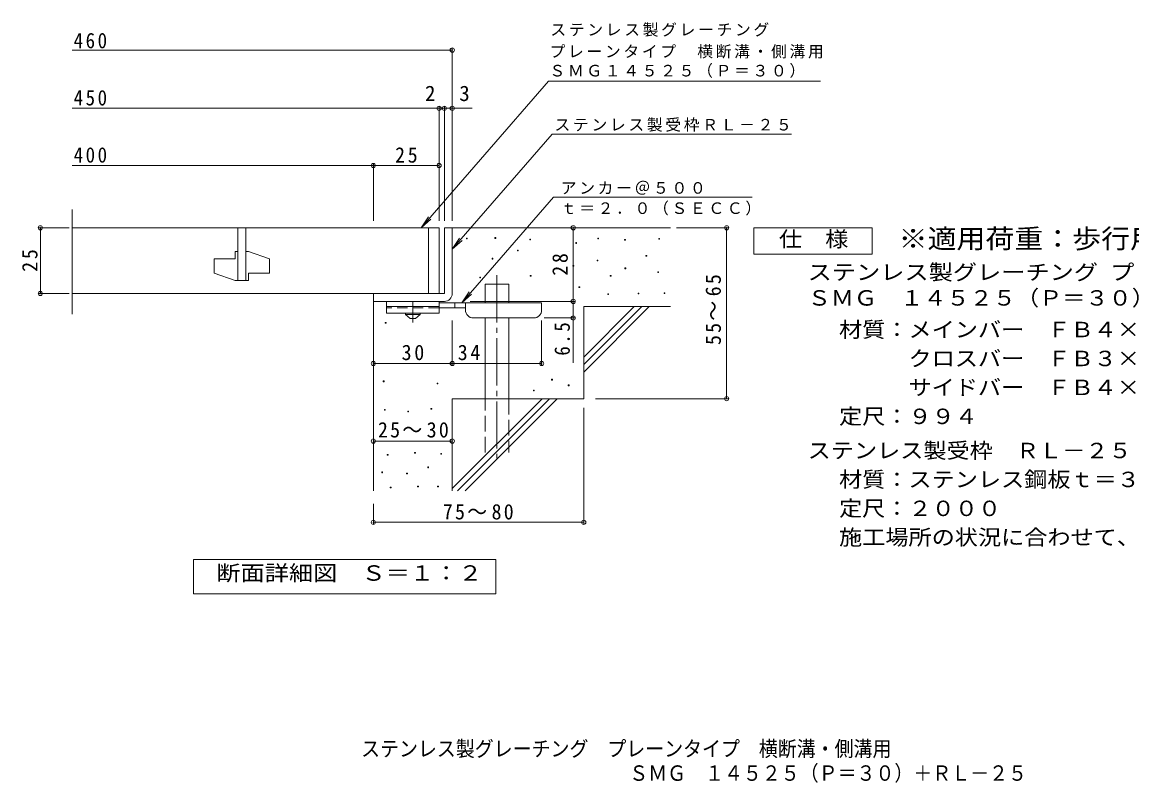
# Model space of a CAD drawing. Units: millimetres on the paper, enlarged 10 times, with parts at other scales. Extents: x -1507 to 1690, y -1370 to 1069.
# Drawn here: x -1507 to 603, y -1370 to 76 of the extents above; entities that cross this region are included whole.
import ezdxf
from ezdxf.enums import TextEntityAlignment as Align

# ---------------------------------------------------------------- set-up
doc = ezdxf.new("R2010")
doc.units = ezdxf.units.MM
doc.header["$LTSCALE"] = 10
doc.header["$PDMODE"] = 32
doc.header["$PDSIZE"] = 8
for name, pattern in [('CHAIN1', [8, 5, -1, 1, -1]), ('CHAIN2', [12, 9, -1, 1, -1]), ('DASHED2', [3, 2, -1]), ('DASHED3', [4, 3, -1])]:
    doc.linetypes.add(name, pattern=pattern)
for name, color, linetype, lineweight in [('D-0', 7, 'Continuous', 9), ('D-1', 2, 'Continuous', 9), ('D-2', 3, 'Continuous', 9), ('D-4', 7, 'Continuous', 9), ('D-5', 7, 'Continuous', 9), ('D-6', 6, 'Continuous', 9), ('D-9', 4, 'Continuous', 9)]:
    doc.layers.add(name, color=color, linetype=linetype, lineweight=lineweight)
doc.layers.add('F-5_F-5ﾚｲﾔ', color=2, linetype='Continuous')
doc.styles.add('ＭＳ ゴシック', font='')
doc.styles.get('ＭＳ ゴシック').set_extended_font_data('MS Gothic')

msp = doc.modelspace()

# ---------------------------------------------------------------- linework, layer by layer
at = {"layer": 'D-0'}
for points in [[(-661.9, -335.71), (-661.9, -334.21), (-660.4, -334.21), (-660.4, -335.71)], [(-607.76, -335.03), (-607.76, -333.53), (-606.26, -333.53), (-606.26, -335.03)], [(-541.44, -337.74), (-541.44, -336.24), (-539.94, -336.24), (-539.94, -337.74)], [(-412.18, -335.71), (-412.18, -334.21), (-410.68, -334.21), (-410.68, -335.71)], [(-361.43, -338.42), (-361.43, -336.92), (-359.93, -336.92), (-359.93, -338.42)], [(-296.46, -336.39), (-296.46, -334.88), (-294.96, -334.88), (-294.96, -336.39)], [(-565.13, -358.72), (-565.13, -357.22), (-563.63, -357.22), (-563.63, -358.72)], [(-454.14, -344.51), (-454.14, -343.01), (-452.64, -343.01), (-452.64, -344.51)], [(-613.18, -374.28), (-613.18, -372.78), (-611.68, -372.78), (-611.68, -374.28)], [(-413.54, -377.67), (-413.54, -376.17), (-412.04, -376.17), (-412.04, -377.67)], [(-320.82, -368.87), (-320.82, -367.37), (-319.32, -367.37), (-319.32, -368.87)], [(-459.56, -387.82), (-459.56, -386.32), (-458.06, -386.32), (-458.06, -387.82)], [(-360.75, -392.55), (-360.75, -391.05), (-359.25, -391.05), (-359.25, -392.55)], [(-298.49, -400), (-298.49, -398.5), (-296.99, -398.5), (-296.99, -400)], [(-636.86, -410.15), (-636.86, -408.65), (-635.36, -408.65), (-635.36, -410.15)], [(-540.77, -406.77), (-540.77, -405.27), (-539.27, -405.27), (-539.27, -406.77)], [(-388.5, -406.77), (-388.5, -405.27), (-387, -405.27), (-387, -406.77)], [(-448.05, -428.42), (-448.05, -426.92), (-446.55, -426.92), (-446.55, -428.42)], [(-393.24, -441.96), (-393.24, -440.46), (-391.74, -440.46), (-391.74, -441.96)], [(-335.71, -440.6), (-335.71, -439.1), (-334.21, -439.1), (-334.21, -440.6)], [(-286.31, -439.93), (-286.31, -438.43), (-284.81, -438.43), (-284.81, -439.93)], [(-816.24, -496.31), (-816.24, -494.81), (-814.74, -494.81), (-814.74, -496.31)], [(-820.18, -607.47), (-820.18, -605.97), (-818.68, -605.97), (-818.68, -607.47)], [(-717.9, -611.62), (-717.9, -610.12), (-716.4, -610.12), (-716.4, -611.62)], [(-500.21, -604.45), (-500.21, -602.95), (-498.71, -602.95), (-498.71, -604.45)], [(-534.73, -624.76), (-534.73, -623.26), (-533.23, -623.26), (-533.23, -624.76)], [(-468.35, -615.2), (-468.35, -613.7), (-466.85, -613.7), (-466.85, -615.2)], [(-817.77, -661.9), (-817.77, -660.4), (-816.27, -660.4), (-816.27, -661.9)], [(-773.61, -664.95), (-773.61, -663.45), (-772.11, -663.45), (-772.11, -664.95)], [(-729.45, -659.62), (-729.45, -658.12), (-727.95, -658.12), (-727.95, -659.62)], [(-812.44, -747.17), (-812.44, -745.67), (-810.94, -745.67), (-810.94, -747.17)], [(-760.67, -743.36), (-760.67, -741.86), (-759.17, -741.86), (-759.17, -743.36)], [(-710.8, -745.27), (-710.8, -743.77), (-709.3, -743.77), (-709.3, -745.27)], [(-823.1, -780.67), (-823.1, -779.17), (-821.6, -779.17), (-821.6, -780.67)], [(-735.54, -771.15), (-735.54, -769.65), (-734.04, -769.65), (-734.04, -771.15)], [(-775.89, -782.95), (-775.89, -781.45), (-774.39, -781.45), (-774.39, -782.95)], [(-806.73, -809.22), (-806.73, -807.72), (-805.23, -807.72), (-805.23, -809.22)], [(-754.96, -807.7), (-754.96, -806.2), (-753.46, -806.2), (-753.46, -807.7)], [(-716.89, -807.7), (-716.89, -806.2), (-715.39, -806.2), (-715.39, -807.7)]]:
    msp.add_lwpolyline(points, close=True, dxfattribs=at)
at = {"layer": 'D-1'}
for p, q in [((-704.03, -314.76), (-704.03, -439.76)), ((-689.03, -314.76), (-704.03, -314.76)), ((-689.03, -439.76), (-689.03, -314.76)), ((-704.03, -439.76), (-839.03, -439.76)), ((-839.03, -454.76), (-839.03, -439.76)), ((-839.03, -454.76), (-704.03, -454.76))]:
    msp.add_line(p, q, dxfattribs=at)
msp.add_arc((-704.03, -439.76), 15, 270, 0, dxfattribs=at)
at = {"layer": 'D-2'}
for p, q in [((-1411.7, -478.89), (-1411.7, -280.18)), ((-714.03, -314.76), (-1411.7, -314.76)), ((-1096.53, -314.76), (-1096.53, -414.76)), ((-1081.53, -314.76), (-1081.53, -414.76)), ((-734.03, -314.76), (-734.03, -439.76)), ((-714.03, -314.76), (-714.03, -439.76)), ((-1141.53, -373.51), (-1141.53, -401.01)), ((-1141.53, -373.51), (-1101.53, -373.51)), ((-1101.53, -359.76), (-1101.53, -373.51)), ((-1096.53, -359.76), (-1101.53, -359.76)), ((-1076.53, -359.76), (-1081.53, -359.76)), ((-1076.53, -359.76), (-1036.53, -373.51)), ((-1036.53, -373.51), (-1036.53, -401.01)), ((-1141.53, -401.01), (-1101.53, -414.76)), ((-1076.53, -414.76), (-1101.53, -414.76)), ((-1076.53, -401.01), (-1076.53, -414.76)), ((-1076.53, -401.01), (-1036.53, -401.01)), ((-1411.7, -439.76), (-714.03, -439.76))]:
    msp.add_line(p, q, dxfattribs=at)
at = {"layer": 'D-4'}
for p, q in [((-1411.7, 23.11), (-689.03, 23.11)), ((-689.03, -301.8), (-689.03, 26.11)), ((-1411.7, -87.59), (-714.03, -87.59)), ((-714.03, -301.8), (-714.03, -84.59)), ((-714.03, -87.59), (-709.03, -87.59)), ((-709.03, -87.59), (-651.37, -87.59)), ((-704.03, -301.8), (-704.03, -84.59)), ((-1411.7, -196.34), (-839.03, -196.34)), ((-839.03, -301.8), (-839.03, -193.34)), ((-839.03, -196.34), (-714.03, -196.34)), ((-1417.05, -314.76), (-1475.1, -314.76)), ((-1472.1, -439.76), (-1472.1, -314.76)), ((-459.06, -454.76), (-459.06, -314.76)), ((-263, -314.76), (-164.34, -314.76)), ((-167.35, -639.76), (-167.35, -314.76)), ((-1417.05, -439.76), (-1475.1, -439.76)), ((-655.02, -454.76), (-456.06, -454.76)), ((-459.06, -454.76), (-459.06, -571.51)), ((-689.02, -575.86), (-689.02, -491.26)), ((-519.02, -575.86), (-519.02, -491.26)), ((-456.06, -486.26), (-514.02, -486.26)), ((-416.79, -639.76), (-164.34, -639.76)), ((-439.03, -657.26), (-439.03, -877.84)), ((-839.03, -720.38), (-689.03, -720.38)), ((-839.03, -839.76), (-839.03, -877.84)), ((-839.03, -874.84), (-439.03, -874.84))]:
    msp.add_line(p, q, dxfattribs=at)
msp.add_lwpolyline([(-839.02, -572.86), (-689.02, -572.86), (-519.02, -572.86)], dxfattribs=at)
for p in [(-689.03, 23.11), (-714.03, -87.59), (-704.03, -87.59), (-689.03, -87.59), (-839.03, -196.34), (-714.03, -196.34), (-1472.1, -314.76), (-459.06, -314.76), (-167.35, -314.76), (-1472.1, -439.76), (-459.06, -454.76), (-459.06, -486.26), (-839.02, -572.86), (-689.02, -572.86), (-519.02, -572.86), (-167.35, -639.76), (-839.03, -720.38), (-689.03, -720.38), (-839.03, -874.84), (-439.03, -874.84)]:
    msp.add_point(p, dxfattribs=at)
at = {"layer": 'D-5'}
for p, q in [((-505.77, -36.14), (11.03, -36.14)), ((-498.94, -137), (-44.34, -137)), ((-496.36, -256.71), (-670.91, -457.26)), ((-496.36, -256.71), (-118.54, -256.71)), ((-748.27, -314.76), (-734.46, -293.92)), ((-689.03, -355.4), (-670.3, -338.85)), ((-670.91, -457.26), (-657.1, -436.42)), ((-670.91, -457.26), (-652.18, -440.7))]:
    msp.add_line(p, q, dxfattribs=at)
for points in [[(-505.77, -36.14), (-748.27, -314.76), (-729.53, -298.21)], [(-498.94, -137), (-689.03, -355.4), (-675.22, -334.56)]]:
    msp.add_lwpolyline(points, dxfattribs=at)
for points in [[(-115.46, -364.76), (-115.46, -314.76), (109.54, -314.76), (109.54, -364.76)], [(-1181.02, -1010.7), (-1181.02, -945.7), (-606.02, -945.7), (-606.02, -1010.7)]]:
    msp.add_lwpolyline(points, close=True, dxfattribs=at)
at = {"layer": 'D-6'}
for p, q in [((-689.03, -314.76), (-274.03, -314.76)), ((-626.74, -457.26), (-626.74, -422.26)), ((-626.74, -422.26), (-581.74, -422.26)), ((-581.74, -457.26), (-581.74, -422.26)), ((-839.03, -454.76), (-839.03, -814.76)), ((-439.03, -560.77), (-343.02, -464.76)), ((-439.03, -464.76), (-274.03, -464.76)), ((-439.03, -574.91), (-328.88, -464.76)), ((-439.03, -464.76), (-439.03, -639.76)), ((-439.03, -589.05), (-314.74, -464.76)), ((-626.74, -639.76), (-626.74, -486.26)), ((-581.74, -639.76), (-581.74, -486.26)), ((-689.03, -639.76), (-689.03, -814.76)), ((-689.03, -639.76), (-439.03, -639.76)), ((-689.03, -810.77), (-518.02, -639.76)), ((-678.88, -814.76), (-503.88, -639.76)), ((-664.74, -814.76), (-489.74, -639.76))]:
    msp.add_line(p, q, dxfattribs=at)
at = {"layer": 'D-6', "linetype": 'CHAIN2'}
msp.add_line((-604.24, -404.8), (-604.24, -753.09), dxfattribs=at)
at = {"layer": 'D-6', "linetype": 'DASHED3'}
for p, q in [((-626.74, -742.26), (-626.74, -639.76)), ((-581.74, -639.76), (-581.74, -742.26))]:
    msp.add_line(p, q, dxfattribs=at)
at = {"layer": 'D-9', "color": 3}
for p, q in [((-814.02, -454.76), (-814.02, -477.26)), ((-714.02, -454.76), (-814.02, -454.76)), ((-714.02, -454.76), (-714.02, -477.26)), ((-714.02, -464.76), (-814.02, -464.76)), ((-714.02, -477.26), (-814.02, -477.26))]:
    msp.add_line(p, q, dxfattribs=at)
at = {"layer": 'D-9', "linetype": 'CHAIN1'}
msp.add_line((-764.02, -495), (-764.02, -454.76), dxfattribs=at)
at = {"layer": 'D-9'}
for p, q in [((-519.02, -457.26), (-714.02, -457.26)), ((-684.02, -467.26), (-684.02, -457.26)), ((-664.02, -471.26), (-664.02, -457.26)), ((-519.02, -471.26), (-519.02, -457.26)), ((-664, -467.26), (-714.02, -467.26)), ((-649.02, -486.26), (-534.02, -486.26))]:
    msp.add_line(p, q, dxfattribs=at)
at = {"layer": 'D-9', "color": 3, "linetype": 'DASHED2'}
msp.add_line((-714.02, -467.26), (-814.02, -467.26), dxfattribs=at)
at = {"layer": 'D-9', "color": 2}
for p, q in [((-777.77, -479.76), (-777.77, -477.26)), ((-777.77, -479.76), (-769.02, -487.26)), ((-777.77, -479.76), (-750.27, -479.76)), ((-759.02, -487.26), (-750.27, -479.76)), ((-750.27, -479.76), (-750.27, -477.26)), ((-769.02, -487.26), (-759.02, -487.26))]:
    msp.add_line(p, q, dxfattribs=at)
at = {"layer": 'D-9'}
for centre, start, end in [((-649.02, -471.26), 180, 270), ((-534.02, -471.26), 270, 0)]:
    msp.add_arc(centre, 15, start, end, dxfattribs=at)

# ---------------------------------------------------------------- texts
at = {"layer": 'D-4', "color": 2, "style": 'ＭＳ ゴシック'}
for s, p in [('2', (-740.87, -82.59)), ('3', (-675.73, -82.59))]:
    msp.add_text(s, height=29.33, dxfattribs=at).set_placement(p, align=Align.BOTTOM_LEFT)
at = {"layer": 'D-4', "color": 2, "char_height": 29.33, "attachment_point": 7, "style": 'ＭＳ ゴシック'}
for s, insert in [('\\T1.27;\\W0.9;460', (-1408.81, 26.17)), ('\\T1.27;\\W0.9;450', (-1408.81, -82.59)), ('\\T1.27;\\W0.9;400', (-1408.81, -191.34)), ('\\T1.27;\\W0.95;25', (-797.78, -191.34)), ('\\T1.27;\\W0.95;30', (-785.27, -566.86)), ('\\T1.27;\\W0.95;34', (-678.65, -566.86)), ('\\T1.22;\\W0.95;25～30', (-830.28, -714.02)), ('\\T1.22;\\W0.95;75～80', (-706.9, -869.84))]:
    msp.add_mtext(s, dxfattribs=dict(at, insert=insert))
at = {"layer": 'D-4', "color": 2, "char_height": 29.33, "attachment_point": 7, "rotation": 90, "style": 'ＭＳ ゴシック'}
for s, insert in [('\\T1.27;\\W0.95;25', (-1477.1, -398.51)), ('\\T1.27;\\W0.95;28', (-469.06, -406.01)), ('\\T1.22;\\W0.95;55～65', (-177.88, -537.76)), ('\\T1.27;\\W0.9;6.5', (-465.06, -557.95))]:
    msp.add_mtext(s, dxfattribs=dict(at, insert=insert))
at = {"layer": 'D-5', "color": 3, "style": 'ＭＳ ゴシック', "width": 1.1}
msp.add_text('※適用荷重：歩行用', height=36.66, dxfattribs=at).set_placement((159.54, -364.76), align=Align.BOTTOM_LEFT)
at = {"layer": 'D-5', "color": 2, "style": 'ＭＳ ゴシック'}
for s, width, p in [('仕\u3000様', 1.1, (-67.96, -359.76)), ('ステンレス製グレーチング プレーンタイプ 横断溝・側溝用', 1.15, (-13.37, -422.68)), ('ＳＭＧ\u3000１４５２５（Ｐ＝３０）', 1.1, (-13.37, -471.59)), ('材質：メインバー\u3000ＦＢ４×２５（ＳＵＳ３０４）', 1.1, (46.34, -531.78)), ('\u3000\u3000\u3000クロスバー\u3000ＦＢ３×２０（ＳＵＳ３０４）', 1.1, (46.34, -586.78)), ('\u3000\u3000\u3000サイドバー\u3000ＦＢ４×２５（ＳＵＳ３０４）', 1.1, (46.34, -641.78)), ('定尺：９９４', 1.1, (46.34, -696.78)), ('ステンレス製受枠\u3000ＲＬ－２５', 1.1, (-13.37, -761.78)), ('材質：ステンレス鋼板ｔ＝３．０（ＳＵＳ３０４）', 1.1, (46.34, -816.78)), ('定尺：２０００', 1.1, (46.34, -871.78)), ('施工場所の状況に合わせて、アンカーをプライヤー等で折り曲げてご使用ください。', 1.1, (46.34, -926.78)), ('断面詳細図\u3000Ｓ＝１：２', 1.15, (-1137.6, -994.73))]:
    msp.add_text(s, height=29.33, dxfattribs=dict(at, width=width)).set_placement(p, align=Align.BOTTOM_LEFT)
at = {"layer": 'D-5', "char_height": 21.99, "attachment_point": 7, "style": 'ＭＳ ゴシック'}
for s, insert in [('\\T1.17;ステンレス製グレーチング', (-502.45, 48.53)), ('\\T1.17;プレーンタイプ\u3000横断溝・側溝用', (-504.01, 6.87)), ('\\T1.17;ＳＭＧ１４５２５（Ｐ＝３０）', (-504.22, -29.85)), ('\\T1.17;ステンレス製受枠ＲＬ－２５', (-494.55, -132.24)), ('\\T1.17;アンカー＠５００', (-482.72, -252.05)), ('\\T1.17;ｔ＝２．０（ＳＥＣＣ）', (-482.72, -291.37))]:
    msp.add_mtext(s, dxfattribs=dict(at, insert=insert))
at = {"layer": 'F-5_F-5ﾚｲﾔ', "style": 'ＭＳ ゴシック', "width": 0.9}
for s, p in [('ステンレス製グレーチング\u3000プレーンタイプ\u3000横断溝・側溝用', (-862.22, -1328.84)), ('ＳＭＧ\u3000１４５２５（Ｐ＝３０）＋ＲＬ－２５', (-352.48, -1375.18))]:
    msp.add_text(s, height=29.33, dxfattribs=at).set_placement(p, align=Align.BOTTOM_LEFT)

doc.saveas('drawing.dxf')
